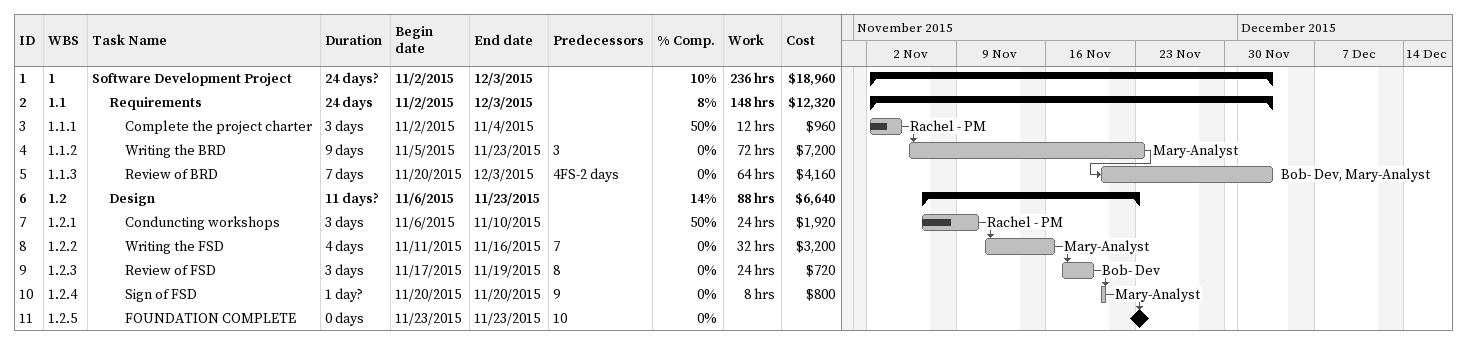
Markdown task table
| ID | WBS | Task | Duration | Start | Finish | Predecessors | Resources | % complete | Work (h) | Cost ($) |
|---|---|---|---|---|---|---|---|---|---|---|
| 1 | 1 | **Software Development Project** | 24d? | 2015-11-02 | 2015-12-03 |  |  | 10 | 236 | 18960 |
| 2 | 1.1 | **Requirements** | 24d | 2015-11-02 | 2015-12-03 |  |  | 8 | 148 | 12320 |
| 3 | 1.1.1 | Complete the project charter | 3d | 2015-11-02 | 2015-11-04 |  | Rachel - PM | 50 | 12 | 960 |
| 4 | 1.1.2 | Writing the BRD | 9d | 2015-11-05 | 2015-11-23 | 3 | Mary-Analyst | 0 | 72 | 7200 |
| 5 | 1.1.3 | Review of BRD | 7d | 2015-11-20 | 2015-12-03 | 4FS-2d | Bob- Dev, Mary-Analyst | 0 | 64 | 4160 |
| 6 | 1.2 | **Design** | 11d? | 2015-11-06 | 2015-11-23 |  |  | 14 | 88 | 6640 |
| 7 | 1.2.1 | Conduncting workshops | 3d | 2015-11-06 | 2015-11-10 |  | Rachel - PM | 50 | 24 | 1920 |
| 8 | 1.2.2 | Writing the FSD | 4d | 2015-11-11 | 2015-11-16 | 7 | Mary-Analyst | 0 | 32 | 3200 |
| 9 | 1.2.3 | Review of FSD | 3d | 2015-11-17 | 2015-11-19 | 8 | Bob- Dev | 0 | 24 | 720 |
| 10 | 1.2.4 | Sign of FSD | 1d? | 2015-11-20 | 2015-11-20 | 9 | Mary-Analyst | 0 | 8 | 800 |
| 11 | 1.2.5 | FOUNDATION COMPLETE | 0d | 2015-11-23 | 2015-11-23 | 10 |  | 0 |  |  |
